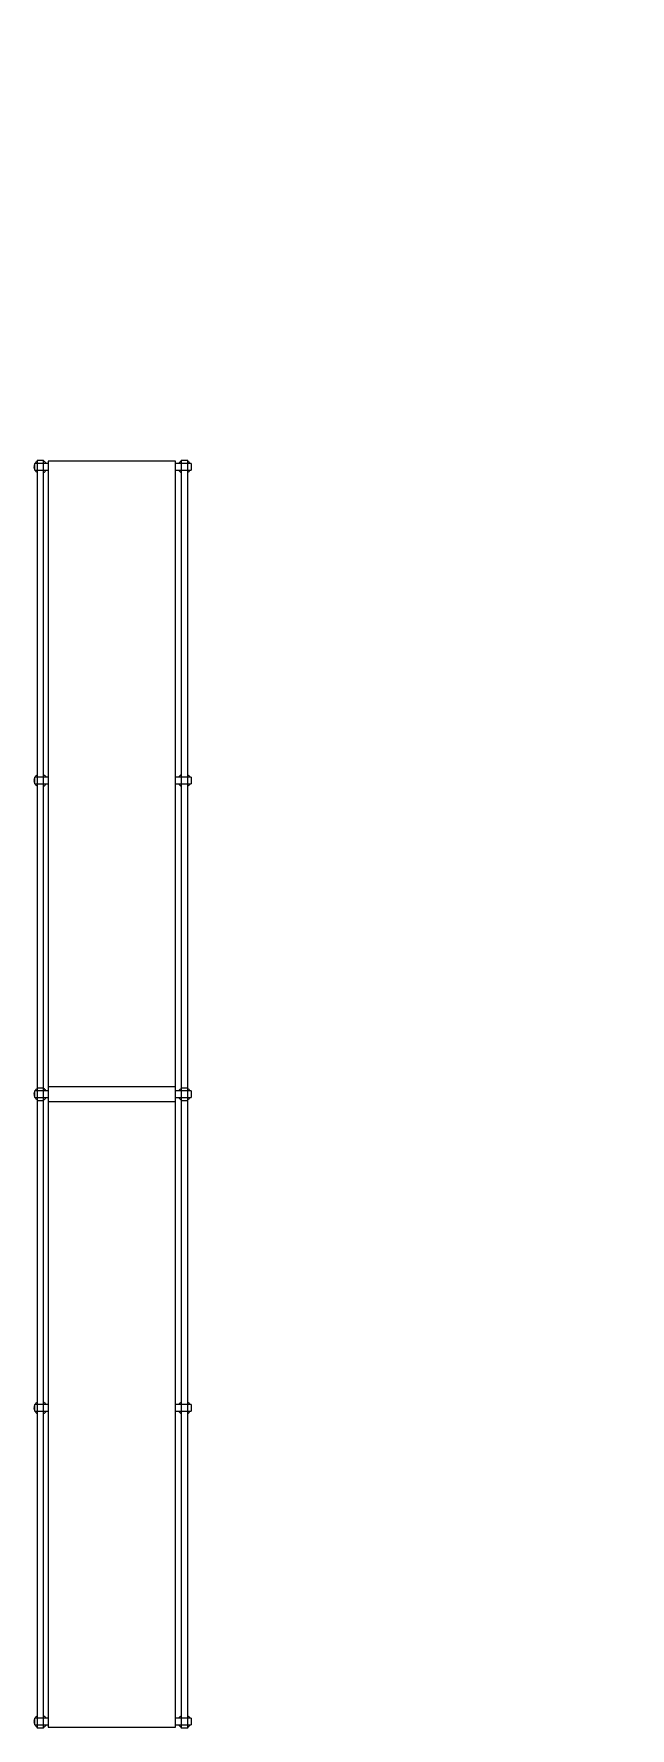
# Model space of a CAD drawing. Header units: inches. Extents: x -2349 to 1043, y -456 to 2193.
# Drawn here: x 233.4 to 278.9, y 1153.8 to 1283.4 of the extents above; entities that cross this region are included whole.
import ezdxf

# ---------------------------------------------------------------- set-up
doc = ezdxf.new("R2010")
doc.units = ezdxf.units.IN
doc.header["$MEASUREMENT"] = 0
doc.layers.add('Q-CASE', color=31, linetype='Continuous', lineweight=9)

# ---------------------------------------------------------------- blocks, each defined once
blk = doc.blocks.new('Metal Shelving 2 - Metal Shelving 2-8097467-7TH FLOOR POWER _ SIGNAL')
at = {"layer": 'Q-CASE'}
for p, q in [((25.24, -6.74), (-23.76, -6.74)), ((-23.76, -7.24), (-23.76, -6.74)), ((-23.76, -7.24), (25.24, -7.24)), ((25.31, -7.58), (-23.69, -7.58)), ((-23.69, -7.58), (-23.69, -17.33)), ((-23.51, -6.56), (-23.51, -7.58)), ((-23.51, -6.56), (-23.01, -6.56)), ((-23.01, -7.58), (-23.01, -6.56)), ((0.49, -6.56), (0.49, -7.58)), ((0.49, -6.56), (0.99, -6.56)), ((0.99, -7.58), (0.99, -6.56)), ((24.49, -6.56), (24.49, -6.99)), ((24.49, -6.56), (24.99, -6.56)), ((24.49, -6.99), (24.49, -7.58)), ((24.99, -6.99), (24.99, -6.56)), ((24.99, -7.58), (24.99, -6.99)), ((25.24, -6.74), (25.24, -7.24)), ((25.31, -17.33), (25.31, -7.58)), ((25.24, -17.76), (-23.76, -17.76)), ((-23.76, -18.26), (-23.76, -17.76)), ((-23.69, -17.33), (25.31, -17.33)), ((-23.51, -17.33), (-23.51, -18.52)), ((-23.01, -18.52), (-23.01, -17.33)), ((0.49, -17.33), (0.49, -18.52)), ((0.99, -18.52), (0.99, -17.33)), ((24.49, -17.33), (24.49, -18.52)), ((24.99, -18.01), (24.99, -17.33)), ((24.99, -18.52), (24.99, -18.04)), ((25.24, -17.76), (25.24, -18.26)), ((-23.76, -18.26), (25.24, -18.26)), ((-23.01, -18.52), (-23.51, -18.52)), ((0.99, -18.52), (0.49, -18.52)), ((24.99, -18.52), (24.49, -18.52))]:
    blk.add_line(p, q, dxfattribs=at)
at = {"layer": 'Q-CASE', "lineweight": 20}
for centre, start, end in [((-23.26, -7), 209.8229, 239.4886), ((-23.26, -7), 120.7241, 148.358), ((-23.26, -7), 72.4872, 107.5128), ((-23.26, -7), 31.642, 59.2644), ((-23.26, -7), 300.7356, 330.2294), ((0.74, -7), 209.8291, 239.4886), ((0.74, -7), 120.7241, 148.358), ((0.74, -7), 72.4872, 107.5128), ((0.74, -7), 31.642, 59.2644), ((0.74, -7), 300.7356, 330.1709), ((24.74, -7), 209.8291, 235.5473), ((24.74, -7), 120.7356, 148.3646), ((24.74, -7), 72.4872, 107.5128), ((24.74, -7), 31.6354, 59.2644), ((24.74, -7), 304.4527, 330.1709), ((-23.26, -18), 120.7356, 150.1848), ((-23.26, -18), 29.8152, 59.5091), ((0.74, -18), 120.7356, 150.1848), ((0.74, -18), 29.8152, 59.5091), ((24.74, -18), 120.7356, 150.1911), ((24.74, -18), 29.8089, 59.2644), ((-23.26, -18), 211.6493, 239.2644), ((-23.26, -18), 300.7037, 328.4022), ((0.74, -18), 211.6559, 239.2644), ((0.74, -18), 300.7037, 328.3441), ((24.74, -18), 211.6559, 239.2644), ((24.74, -18), 300.7356, 328.3441)]:
    blk.add_arc(centre, 0.5, start, end, dxfattribs=at)
blk = doc.blocks.new('Metal Shelving 2 - Metal Shelving 2-8787528-7TH FLOOR POWER _ SIGNAL')
at = {"layer": 'Q-CASE'}
for p, q in [((25.24, 18.26), (-23.76, 18.26)), ((-23.76, 17.76), (-23.76, 18.26)), ((-23.51, 18.52), (-23.51, 17.33)), ((-23.51, 18.52), (-23.01, 18.52)), ((-23.01, 17.33), (-23.01, 18.52)), ((0.49, 18.52), (0.49, 17.33)), ((0.49, 18.52), (0.99, 18.52)), ((0.99, 17.33), (0.99, 18.52)), ((24.49, 18.52), (24.49, 18.04)), ((24.49, 18.52), (24.99, 18.52)), ((24.99, 17.33), (24.99, 18.52)), ((25.24, 18.26), (25.24, 17.76)), ((-23.76, 17.76), (25.24, 17.76)), ((25.31, 17.33), (-23.69, 17.33)), ((-23.69, 17.33), (-23.69, 7.58)), ((24.49, 18.01), (24.49, 17.33)), ((25.31, 7.58), (25.31, 17.33)), ((25.24, 7.24), (-23.76, 7.24)), ((-23.76, 6.74), (-23.76, 7.24)), ((-23.76, 6.74), (25.24, 6.74)), ((-23.69, 7.58), (25.31, 7.58)), ((-23.51, 7.58), (-23.51, 6.56)), ((-23.01, 6.56), (-23.51, 6.56)), ((-23.01, 6.56), (-23.01, 7.58)), ((0.49, 7.58), (0.49, 6.56)), ((0.99, 6.56), (0.49, 6.56)), ((0.99, 6.56), (0.99, 7.58)), ((24.49, 7.58), (24.49, 6.99)), ((24.49, 6.99), (24.49, 6.56)), ((24.99, 6.56), (24.49, 6.56)), ((24.99, 6.99), (24.99, 7.58)), ((24.99, 6.56), (24.99, 6.99)), ((25.24, 7.24), (25.24, 6.74))]:
    blk.add_line(p, q, dxfattribs=at)
at = {"layer": 'Q-CASE', "lineweight": 20}
for centre, start, end in [((-23.26, 18), 120.7356, 148.3507), ((-23.26, 18), 31.5978, 59.2963), ((0.74, 18), 120.7356, 148.3441), ((0.74, 18), 31.6559, 59.2963), ((24.74, 18), 120.7356, 148.3441), ((24.74, 18), 31.6559, 59.2644), ((-23.26, 18), 209.8152, 239.2644), ((-23.26, 18), 300.4909, 330.1848), ((0.74, 18), 209.8152, 239.2644), ((0.74, 18), 300.4909, 330.1848), ((24.74, 18), 209.8089, 239.2644), ((24.74, 18), 300.7356, 330.1911), ((-23.26, 7), 120.5114, 150.1771), ((-23.26, 7), 211.642, 239.2759), ((-23.26, 7), 252.4872, 287.5128), ((-23.26, 7), 29.7706, 59.2644), ((-23.26, 7), 300.7356, 328.358), ((0.74, 7), 120.5114, 150.1709), ((0.74, 7), 211.642, 239.2759), ((0.74, 7), 252.4872, 287.5128), ((0.74, 7), 29.8291, 59.2644), ((0.74, 7), 300.7356, 328.358), ((24.74, 7), 124.4527, 150.1709), ((24.74, 7), 211.6354, 239.2644), ((24.74, 7), 252.4872, 287.5128), ((24.74, 7), 300.7356, 328.3646), ((24.74, 7), 29.8291, 55.5473)]:
    blk.add_arc(centre, 0.5, start, end, dxfattribs=at)
blk = doc.blocks.new('Casework 21 - Casework 3-8017992-7TH FLOOR POWER _ SIGNAL')
at = {"layer": 'Q-CASE'}
blk.add_hatch(color=170, dxfattribs=at).paths.add_polyline_path([(-1751.78, 804.22), (-1739.58, 838.09), (-1833.62, 871.96), (-1845.82, 838.09), (-1813.67, 826.51)], flags=0)
for p, q in [((-1739.58, 838.09), (-1833.62, 871.96)), ((-1845.82, 838.09), (-1751.78, 804.22)), ((-1751.78, 804.22), (-1739.58, 838.09))]:
    blk.add_line(p, q, dxfattribs=at)

msp = doc.modelspace()

# ---------------------------------------------------------------- block references
at = {"layer": 'Q-CASE'}
for name, p, rotation in [('Casework 21 - Casework 3-8017992-7TH FLOOR POWER _ SIGNAL', (132.58, -731.91), 289.8096768026452), ('Metal Shelving 2 - Metal Shelving 2-8787528-7TH FLOOR POWER _ SIGNAL', (226.86, 1227), 270.0000000000002), ('Metal Shelving 2 - Metal Shelving 2-8097467-7TH FLOOR POWER _ SIGNAL', (226.86, 1177.52), 90.00000000000044)]:
    msp.add_blockref(name, p, dxfattribs=dict(at, rotation=rotation))

doc.saveas('drawing.dxf')
